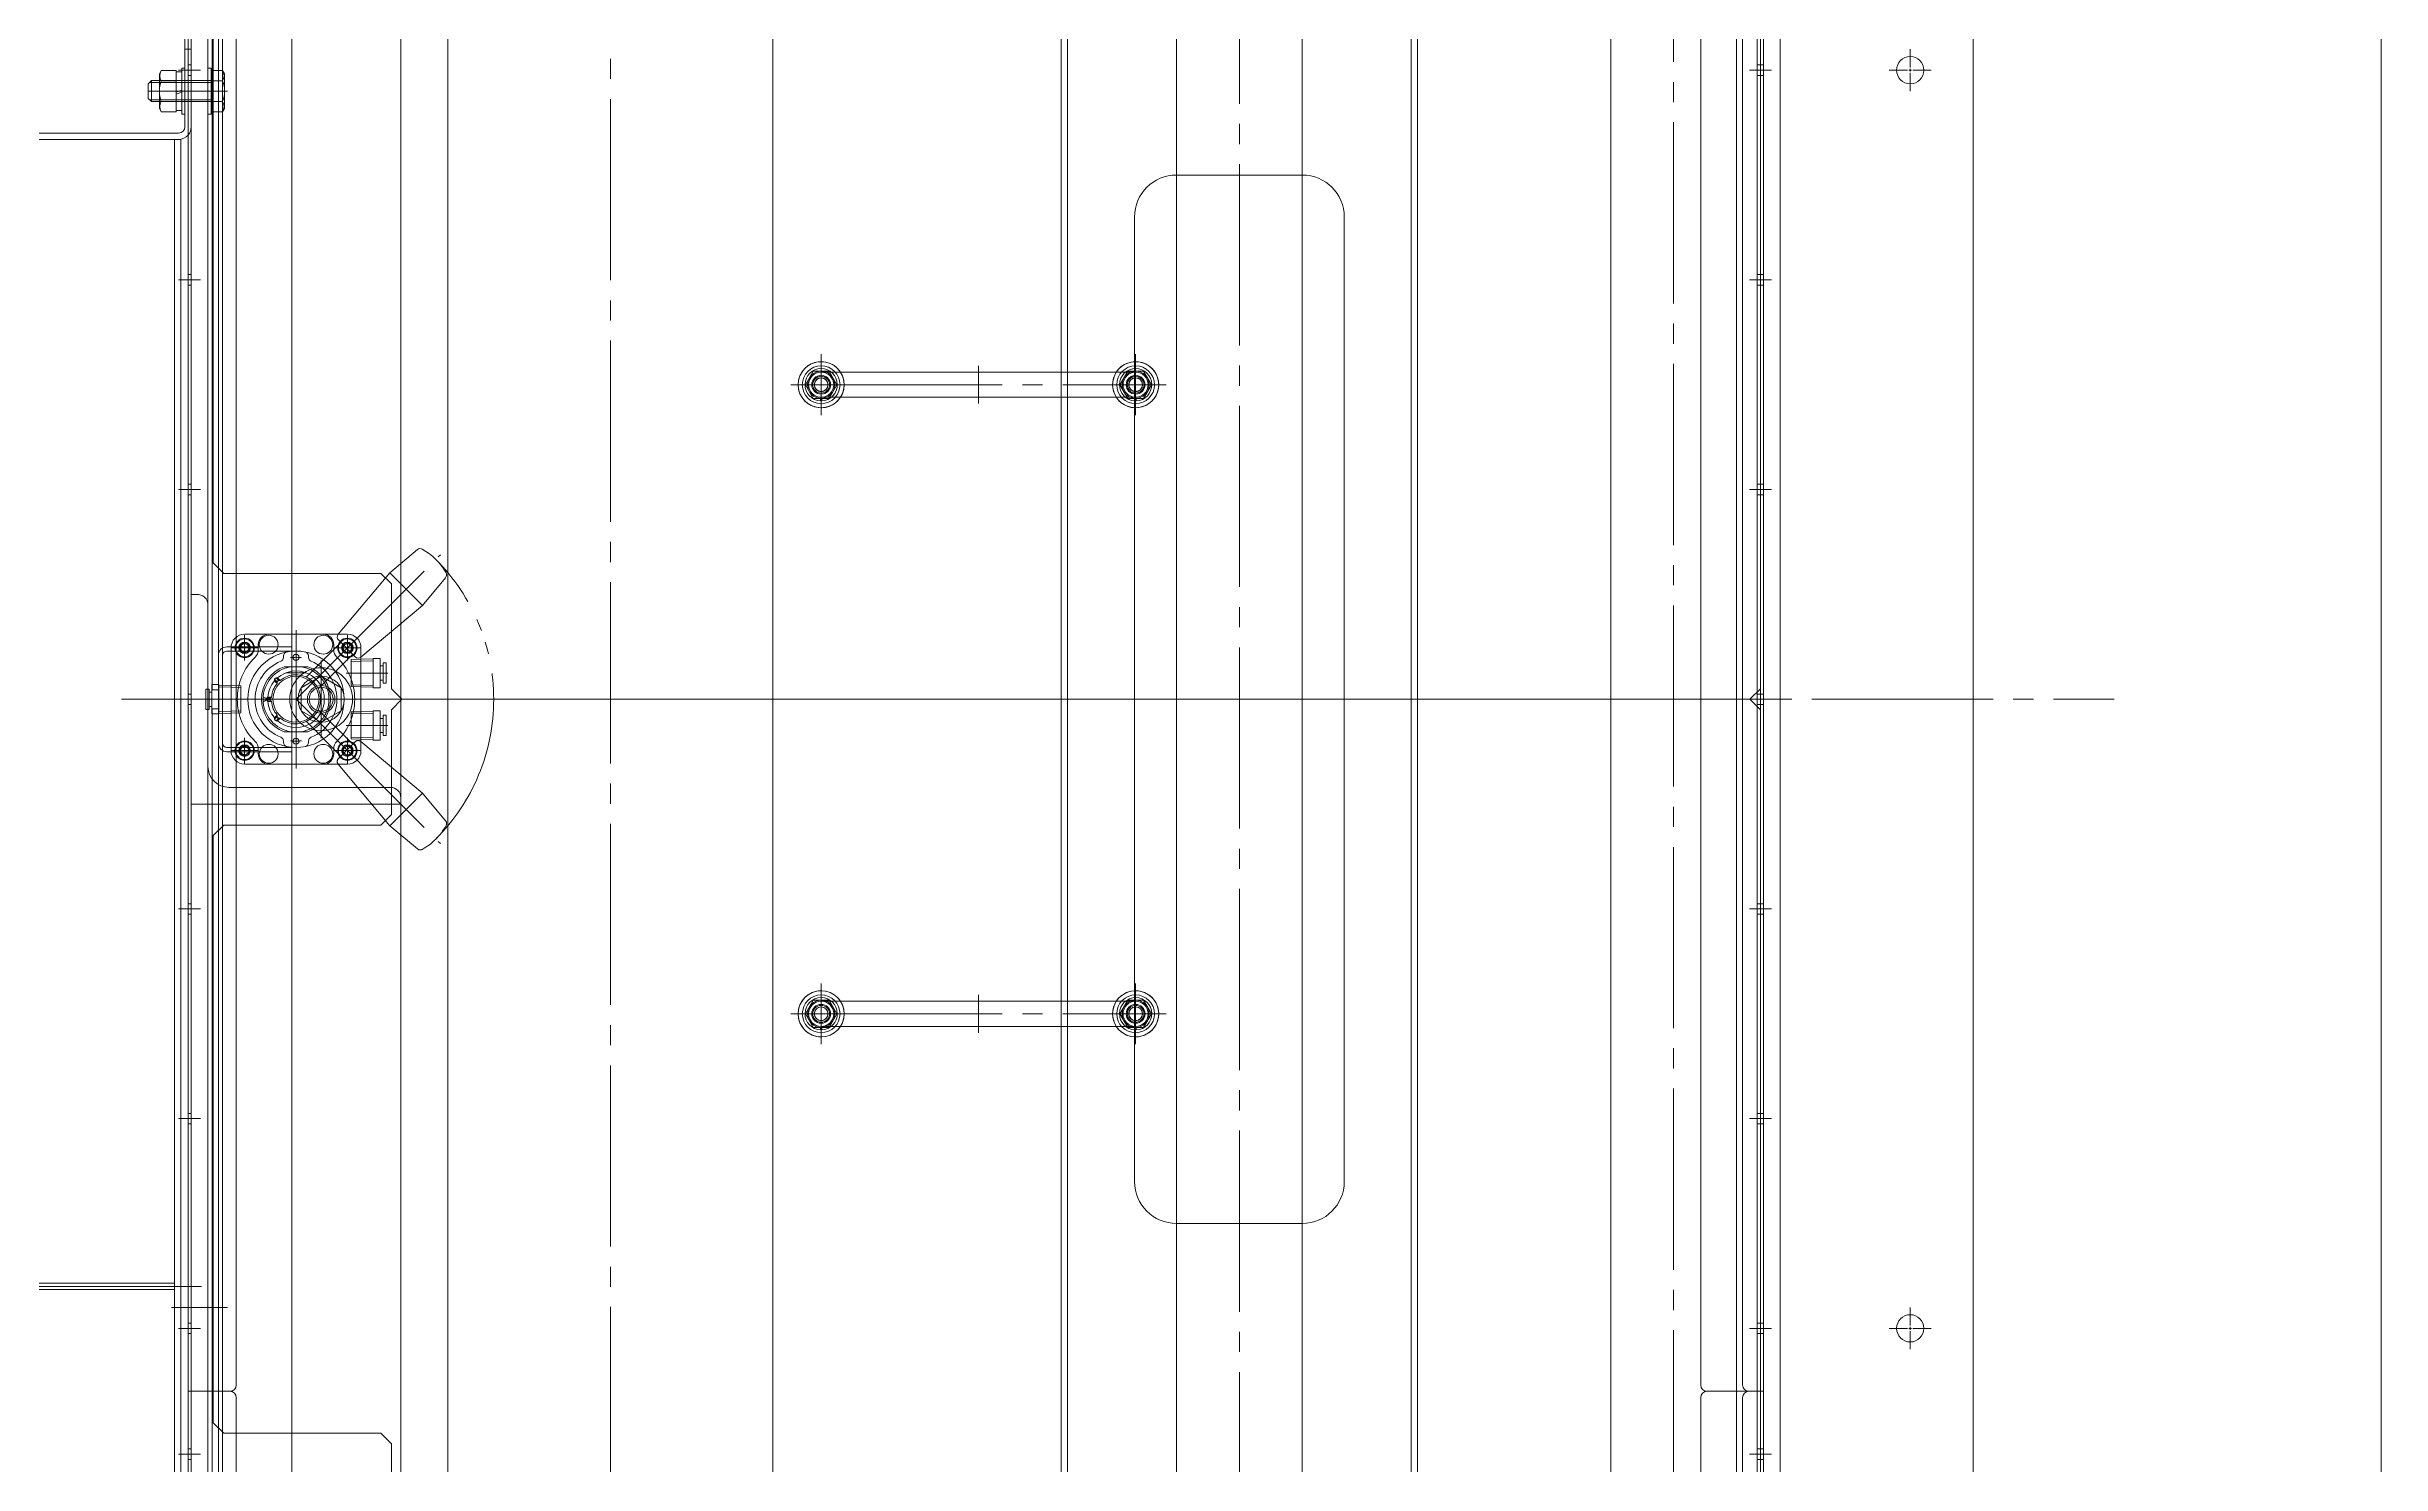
# Model space of a CAD drawing. Units: millimetres at full size. Extents: x -32787 to 32787, y -11878 to 14562.
# Drawn here: x -13207 to -12093, y 9609 to 10285 of the extents above; entities that cross this region are included whole.
import ezdxf
from ezdxf.enums import TextEntityAlignment as Align

# ---------------------------------------------------------------- set-up
doc = ezdxf.new("R2010")
doc.units = ezdxf.units.MM
doc.header["$LTSCALE"] = 9.6
doc.linetypes.add('CHAIN2', pattern=[12, 9, -1, 1, -1])
doc.linetypes.add('DOUBLE_CHAIN2', pattern=[12.8, 9, -1, 0.6, -0.6, 0.6, -1])
for name, color, linetype, lineweight in [('0-2_0', 2, 'Continuous', 9), ('0-3_05_CENTER', 2, 'CHAIN2', 9), ('0-4_04_HIDDEN', 7, 'Continuous', 9), ('0-5_10_DRAFT', 1, 'Continuous', 9), ('0-7_01_外形線', 134, 'Continuous', 9), ('0-8_04_中心線', 4, 'CHAIN2', 9), ('0-9_03_かくれ線', 5, 'Continuous', 9), ('0-A_06_PHANTOM', 2, 'DOUBLE_CHAIN2', 9), ('0-B_02_細線', 6, 'Continuous', 9), ('0-F_Defpoints', 134, 'Continuous', 9)]:
    doc.layers.add(name, color=color, linetype=linetype, lineweight=lineweight)
doc.styles.add('ＭＳ ゴシック', font='')
doc.styles.get('ＭＳ ゴシック').set_extended_font_data('MS Gothic')

# ---------------------------------------------------------------- blocks, each defined once
blk = doc.blocks.new('KQ2H06-02Sb_1_1_1')
at = {"layer": '0-2_0', "linetype": 'CHAIN2'}
blk.add_line((0, 12.835), (0, -4.7), dxfattribs=at)
at = {"layer": '0-2_0'}
for p, q in [((4.85, 10.5), (4.85, 12)), ((-7, 9.1), (-7, 5.8)), ((7, 9.1), (-7, 9.1)), ((7, 5.8), (-7, 5.8)), ((-6.76, 5.8), (-6.578, 0)), ((-5.722, 0), (-5.904, 5.8)), ((4.85, 10.5), (-4.85, 10.5)), ((-3.4, 10.5), (-3.4, 9.1)), ((3.4, 9.1), (3.4, 10.5)), ((5.722, 0), (5.904, 5.8)), ((6.579, 0), (6.76, 5.8)), ((7, 5.8), (7, 9.1))]:
    blk.add_line(p, q, dxfattribs=at)
blk.add_lwpolyline([(4.85, 12), (-4.85, 12), (-4.85, 10.5)], dxfattribs=at)
at = {"layer": '0-5_10_DRAFT'}
for p, q in [((-6.579, 0), (-6.432, -4.7)), ((-6.579, 0), (6.579, 0)), ((-5.576, -4.7), (-5.723, 0)), ((5.576, -4.7), (5.722, 0)), ((6.432, -4.7), (6.579, 0)), ((6.432, -4.7), (-6.432, -4.7))]:
    blk.add_line(p, q, dxfattribs=at)
blk = doc.blocks.new('VH202-02c_1_1_1')
at = {"layer": '0-2_0'}
for p, q in [((44.762, 60.319), (57.949, 71.384)), ((20.131, 30.964), (44.762, 60.319)), ((60.319, 44.762), (44.762, 60.319)), ((60.319, 44.762), (71.384, 57.95)), ((30.964, 20.131), (60.319, 44.762)), ((-31, 24.5), (-31, -24.5)), ((-24.5, 31), (24.5, 31)), ((-18, 26), (-18, 23.664)), ((4.974, 10.631), (21.428, 27.085)), ((18, 26), (18, 23.664)), ((20.249, 28.264), (28.264, 20.249)), ((31, 24.5), (31, -24.5)), ((-6, 20.615), (-6, 19.956)), ((-5.657, 15.5), (5.657, 15.5)), ((-4.799, 12.618), (4.799, 12.618)), ((6, 20.615), (6, 19.956)), ((10.631, 4.974), (27.085, 21.428)), ((-15.639, 1.235), (-13.997, 0.287)), ((-13.99, 0.5), (-13.458, 1)), ((-13.99, 0.5), (-12.227, 0.5)), ((-13.463, 1), (-11.694, 1)), ((-12.227, 0.5), (-11.694, 1)), ((-10.246, 9.539), (-8.999, 8.292)), ((-10.246, 9.539), (-10.223, 8.809)), ((-10.223, 8.809), (-8.977, 7.562)), ((-9.539, 10.246), (-8.292, 9)), ((-9.538, 10.246), (-8.808, 10.223)), ((-8.999, 8.292), (-8.977, 7.562)), ((-8.813, 10.227), (-7.562, 8.977)), ((-8.292, 8.999), (-7.561, 8.976)), ((-15.639, -1.235), (-13.997, -0.286)), ((-13.99, -0.5), (-12.227, -0.5)), ((-13.99, -0.5), (-13.457, -1)), ((-13.457, -1), (-11.694, -1)), ((-12.227, -0.5), (-11.694, -1)), ((-10.246, -9.538), (-8.999, -8.292)), ((-10.245, -9.539), (-10.222, -8.809)), ((-10.227, -8.812), (-8.976, -7.561)), ((-9.539, -10.245), (-8.292, -8.999)), ((-9.539, -10.246), (-8.809, -10.223)), ((-8.998, -8.292), (-8.976, -7.562)), ((-8.809, -10.223), (-7.562, -8.976)), ((-8.293, -8.999), (-7.562, -8.976)), ((-6, -20.615), (-6, -19.956)), ((-5.657, -15.5), (5.657, -15.5)), ((6, -20.615), (6, -19.956)), ((-24.5, -31), (24.5, -31)), ((-18, -23.664), (-18, -26)), ((18, -23.664), (18, -26))]:
    blk.add_line(p, q, dxfattribs=at)
for centre, radius in [((-24.5, 24.5), 2.75), ((0, 0), 23), ((-13, 26), 4.5), ((13, 26), 4.5), ((24.5, 24.5), 2.75), ((0, 20), 1.4), ((0, 0), 11), ((-24.5, -24.5), 2.75), ((-13, -26), 4.5), ((0, -20), 1.4), ((13, -26), 4.5), ((24.5, -24.5), 2.75)]:
    blk.add_circle(centre, radius, dxfattribs=at)
for centre, radius, start, end in [((59.235, 69.852), 2, 60.55214, 130.00007), ((45.469, 45.469), 30, 29.44778, 60.55219), ((69.852, 59.235), 2, 319.99994, 29.44756), ((-24.5, 24.5), 6.5, 89.99998, 180.00002), ((-23, 23.664), 5, 314.18442, 0.00002), ((-13, 26), 5, 89.99998, 179.99996), ((-4, 20.615), 2, 93.06248, 180.00013), ((4, 20.615), 2, 0, 79.01939), ((13, 26), 5, 0, 89.99998), ((23, 23.664), 5, 179.99996, 225.9155), ((21.663, 29.678), 2, 140.00001, 224.99991), ((24.5, 24.5), 6.5, 0, 89.99998), ((0, 0), 28, 134.18437, 225.81562), ((0, 0), 19.5, 111.84473, 180.00002), ((0, 0), 16.5, 110.04998, 249.95001), ((0, 0), 15.688, 98.87879, 261.12119), ((0, 0), 13.5, 0, 130.75146), ((0, 0), 11.737, 229.88774, 130.11177), ((-8, 19.956), 2, 291.84482, 0.00013), ((0, 0), 15.688, 0, 81.12123), ((0, 0), 16.5, 0, 69.95004), ((8, 19.956), 2, 179.99985, 248.1552), ((0, 0), 19.5, 0, 68.15534), ((0, 0), 28, 0, 45.83344), ((29.678, 21.663), 2, 224.99996, 309.99997), ((0, 0), 19.5, 179.99996, 248.15525), ((0, 0), 14.207, 178.36678, 181.6332), ((-1.763, 0), 12.237, 177.65819, 182.34179), ((0, 0), 13.5, 139.22374, 175.77579), ((0, 0), 12.237, 177.65819, 182.34179), ((0, 0), 11.737, 139.88725, 175.11223), ((-1.247, 1.247), 12.237, 132.65817, 137.34177), ((0, 0), 12.237, 132.65817, 137.34177), ((0, 0), 13.5, 229.2486, 0), ((0, 0), 15.688, 278.87877, 0), ((0, 0), 16.5, 290.04996, 0), ((0, 0), 19.5, 291.84477, 0), ((0, 0), 28, 314.16655, 0), ((0, 0), 13.5, 184.22377, 220.75151), ((0, 0), 11.737, 184.88783, 220.11243), ((-1.247, -1.247), 12.237, 222.65817, 227.34177), ((0, 0), 12.237, 222.65817, 227.34177), ((-23, -23.664), 5, 0, 45.81558), ((-8, -19.956), 2, 0, 68.15518), ((-4, -20.615), 2, 179.99985, 259.01941), ((4, -20.615), 2, 280.98061, 0.00013), ((8, -19.956), 2, 111.84479, 180.00013), ((23, -23.664), 5, 134.18442, 180.00002), ((-24.5, -24.5), 6.5, 180.00004, 270.00002), ((-13, -26), 5, 180.00004, 270.00002), ((13, -26), 5, 270.00002, 0.00002), ((24.5, -24.5), 6.5, 270.00002, 359.99998)]:
    blk.add_arc(centre, radius, start, end, dxfattribs=at)
at = {"layer": '0-3_05_CENTER'}
for p, q in [((0, 0), (68.854, 68.854)), ((-29.5, 24.5), (-19.5, 24.5)), ((-24.5, 19.5), (-24.5, 29.5)), ((0, 33.019), (0, -33.019)), ((29.5, 24.5), (19.5, 24.5)), ((24.5, 19.5), (24.5, 29.5)), ((23.855, 12.5), (33.388, 12.5)), ((33.019, 0), (-33.019, 0)), ((0, 0), (68.854, -68.854)), ((-24.5, -19.5), (-24.5, -29.5)), ((23.855, -12.5), (33.245, -12.5)), ((24.5, -19.5), (24.5, -29.5)), ((-29.5, -24.5), (-19.5, -24.5)), ((29.5, -24.5), (19.5, -24.5))]:
    blk.add_line(p, q, dxfattribs=at)
for start, end in [(82.44448, 97.33522), (262.66478, 277.55552)]:
    blk.add_arc((0, 0), 20, start, end, dxfattribs=at)
at = {"layer": '0-5_10_DRAFT'}
blk.add_line((12, 4.435), (12, -4.435), dxfattribs=at)
at = {"layer": '0-A_06_PHANTOM'}
for p, q in [((4.974, -10.631), (21.428, -27.085)), ((10.631, -4.974), (27.085, -21.428)), ((20.249, -28.264), (28.264, -20.249)), ((30.964, -20.131), (60.319, -44.762)), ((20.131, -30.964), (44.762, -60.319)), ((60.319, -44.762), (44.762, -60.319)), ((60.319, -44.762), (71.384, -57.95)), ((44.762, -60.319), (57.949, -71.384))]:
    blk.add_line(p, q, dxfattribs=at)
for centre, radius, start, end in [((0, 0), 94.304, 315, 45), ((29.678, -21.663), 2, 50.00003, 135.00004), ((21.663, -29.678), 2, 135.00009, 219.99999), ((45.469, -45.469), 30, 299.44781, 330.55222), ((69.852, -59.235), 2, 330.55244, 40.00006), ((59.235, -69.852), 2, 229.99993, 299.44786)]:
    blk.add_arc(centre, radius, start, end, dxfattribs=at)
at = {"layer": '0-2_0', "xscale": -1, "rotation": 270}
for p in [(31, 12.5), (31, -12.5)]:
    blk.add_blockref('KQ2H06-02Sb_1_1_1', p, dxfattribs=at)
at = {"layer": '0-2_0', "rotation": 90}
blk.add_blockref('KQ2H06-02Sb_1_1_1', (-31, 0), dxfattribs=at)
blk = doc.blocks.new('AN202-02b_1_1_1')
at = {"layer": '0-2_0'}
blk.add_circle((0, 0), 11, dxfattribs=at)
at = {"layer": '0-3_05_CENTER'}
for p, q in [((0, 14), (0, -14)), ((-14, 0), (14, 0))]:
    blk.add_line(p, q, dxfattribs=at)
at = {"layer": '0-4_04_HIDDEN', "color": 2}
for p, q in [((0, 10.97), (-9.5, 5.485)), ((-9.5, 5.485), (-9.5, -5.485)), ((9.5, 5.485), (0, 10.97)), ((9.5, -5.485), (9.5, 5.485)), ((-9.5, -5.485), (0, -10.97)), ((0, -10.969), (9.5, -5.485))]:
    blk.add_line(p, q, dxfattribs=at)
for radius in [6.579, 5.723]:
    blk.add_circle((0, 0), radius, dxfattribs=at)
blk = doc.blocks.new('A$C35AD7765_1_1_1')
at = {"layer": '0-2_0'}
for name, p in [('VH202-02c_1_1_1', (0, 0)), ('AN202-02b_1_1_1', (12, 0))]:
    blk.add_blockref(name, p, dxfattribs=at)
blk = doc.blocks.new('A$C5F0121D9_1_1_1')
at = {"layer": '0-2_0', "color": 134, "linetype": 'CHAIN2'}
for p, q in [((-6.075, 0), (6.075, 0)), ((0, -6.075), (0, 6.075))]:
    blk.add_line(p, q, dxfattribs=at)
at = {"layer": '0-2_0', "color": 134}
blk.add_lwpolyline([(1.155, -2), (-1.155, -2), (-2.309, 0), (-1.155, 2), (1.155, 2), (2.309, 0)], close=True, dxfattribs=at)
for radius in [4.6, 4.25]:
    blk.add_circle((0, 0), radius, dxfattribs=at)
at = {"layer": '0-5_10_DRAFT', "style": 'ＭＳ ゴシック', "width": 2}
blk.add_text('CS-M5', height=0.2199, dxfattribs=at).set_placement((-0.706, -0.449), align=Align.BOTTOM_LEFT)
blk = doc.blocks.new('A$C069753FC_1_1_1')
at = {"layer": '0-2_0', "rotation": 270}
blk.add_blockref('A$C35AD7765_1_1_1', (0, 12), dxfattribs=at)
at = {"layer": '0-2_0'}
for p in [(-24.5, 36.5), (24.5, 36.5), (-24.5, -12.5), (24.5, -12.5)]:
    blk.add_blockref('A$C5F0121D9_1_1_1', p, dxfattribs=at)
blk = doc.blocks.new('U4863')
at = {"layer": '0-8_04_中心線'}
for p, q in [((0, 3), (0, 18.5)), ((-62, 0), (-3, 0)), ((3, 0), (38, 0)), ((0, -18.5), (0, -3))]:
    blk.add_line(p, q, dxfattribs=at)
at = {"layer": '0-8_04_中心線', "linetype": 'Continuous'}
for p, q in [((-1.5, 0), (1.5, 0)), ((0, -1.5), (0, 1.5))]:
    blk.add_line(p, q, dxfattribs=at)
blk = doc.blocks.new('U4866')
at = {"layer": '0-8_04_中心線'}
for p, q in [((-10, 0), (-1.3, 0)), ((0, 1.3), (0, 10)), ((1.3, 0), (10, 0)), ((0, -10), (0, -1.3))]:
    blk.add_line(p, q, dxfattribs=at)
at = {"layer": '0-8_04_中心線', "linetype": 'Continuous'}
for p, q in [((-0.65, 0), (0.65, 0)), ((0, -0.65), (0, 0.65))]:
    blk.add_line(p, q, dxfattribs=at)
blk = doc.blocks.new('U4850')
at = {"layer": '0-8_04_中心線'}
for p, q in [((-10, 0), (-1.3, 0)), ((0, 1.3), (0, 10)), ((1.3, 0), (10, 0)), ((0, -10), (0, -1.3))]:
    blk.add_line(p, q, dxfattribs=at)
at = {"layer": '0-8_04_中心線', "linetype": 'Continuous'}
for p, q in [((-0.65, 0), (0.65, 0)), ((0, -0.65), (0, 0.65))]:
    blk.add_line(p, q, dxfattribs=at)
blk = doc.blocks.new('U5181')
at = {"layer": '0-8_04_中心線'}
for p, q in [((-8, 0), (-0.9, 0)), ((0, 0.9), (0, 8)), ((0.9, 0), (8, 0)), ((0, -8), (0, -0.9))]:
    blk.add_line(p, q, dxfattribs=at)
at = {"layer": '0-8_04_中心線', "linetype": 'Continuous'}
for p, q in [((-0.45, 0), (0.45, 0)), ((0, -0.45), (0, 0.45))]:
    blk.add_line(p, q, dxfattribs=at)
blk = doc.blocks.new('U5182')
at = {"layer": '0-8_04_中心線'}
for p, q in [((-8, 0), (-0.9, 0)), ((0, 0.9), (0, 8)), ((0.9, 0), (8, 0)), ((0, -8), (0, -0.9))]:
    blk.add_line(p, q, dxfattribs=at)
at = {"layer": '0-8_04_中心線', "linetype": 'Continuous'}
for p, q in [((-0.45, 0), (0.45, 0)), ((0, -0.45), (0, 0.45))]:
    blk.add_line(p, q, dxfattribs=at)
blk = doc.blocks.new('U5192')
at = {"layer": '0-8_04_中心線'}
for p, q in [((0, 2.2), (0, 14.5)), ((-14.5, 0), (-2.2, 0)), ((2.2, 0), (14.5, 0)), ((0, -14.5), (0, -2.2))]:
    blk.add_line(p, q, dxfattribs=at)
at = {"layer": '0-8_04_中心線', "linetype": 'Continuous'}
for p, q in [((-1.1, 0), (1.1, 0)), ((0, -1.1), (0, 1.1))]:
    blk.add_line(p, q, dxfattribs=at)
blk = doc.blocks.new('U5193')
at = {"layer": '0-8_04_中心線'}
for p, q in [((0, 2.2), (0, 14.5)), ((-14.5, 0), (-2.2, 0)), ((2.2, 0), (14.5, 0)), ((0, -14.5), (0, -2.2))]:
    blk.add_line(p, q, dxfattribs=at)
at = {"layer": '0-8_04_中心線', "linetype": 'Continuous'}
for p, q in [((-1.1, 0), (1.1, 0)), ((0, -1.1), (0, 1.1))]:
    blk.add_line(p, q, dxfattribs=at)
blk = doc.blocks.new('U5194')
at = {"layer": '0-8_04_中心線'}
for p, q in [((-9.5, 0), (-1.2, 0)), ((0, 1.2), (0, 9.5)), ((1.2, 0), (9.5, 0)), ((0, -9.5), (0, -1.2))]:
    blk.add_line(p, q, dxfattribs=at)
at = {"layer": '0-8_04_中心線', "linetype": 'Continuous'}
for p, q in [((-0.6, 0), (0.6, 0)), ((0, -0.6), (0, 0.6))]:
    blk.add_line(p, q, dxfattribs=at)
blk = doc.blocks.new('U5195')
at = {"layer": '0-8_04_中心線'}
for p, q in [((-9.5, 0), (-1.2, 0)), ((0, 1.2), (0, 9.5)), ((1.2, 0), (9.5, 0)), ((0, -9.5), (0, -1.2))]:
    blk.add_line(p, q, dxfattribs=at)
at = {"layer": '0-8_04_中心線', "linetype": 'Continuous'}
for p, q in [((-0.6, 0), (0.6, 0)), ((0, -0.6), (0, 0.6))]:
    blk.add_line(p, q, dxfattribs=at)
blk = doc.blocks.new('U5196')
at = {"layer": '0-8_04_中心線'}
for p, q in [((0, 2.2), (0, 14.5)), ((-14.5, 0), (-2.2, 0)), ((2.2, 0), (14.5, 0)), ((0, -14.5), (0, -2.2))]:
    blk.add_line(p, q, dxfattribs=at)
at = {"layer": '0-8_04_中心線', "linetype": 'Continuous'}
for p, q in [((-1.1, 0), (1.1, 0)), ((0, -1.1), (0, 1.1))]:
    blk.add_line(p, q, dxfattribs=at)
blk = doc.blocks.new('U5191')
at = {"layer": '0-8_04_中心線'}
for p, q in [((0, 2.2), (0, 14.5)), ((-14.5, 0), (-2.2, 0)), ((2.2, 0), (14.5, 0)), ((0, -14.5), (0, -2.2))]:
    blk.add_line(p, q, dxfattribs=at)
at = {"layer": '0-8_04_中心線', "linetype": 'Continuous'}
for p, q in [((-1.1, 0), (1.1, 0)), ((0, -1.1), (0, 1.1))]:
    blk.add_line(p, q, dxfattribs=at)
blk = doc.blocks.new('U5197')
at = {"layer": '0-8_04_中心線'}
for p, q in [((-8, 0), (-0.9, 0)), ((0, 0.9), (0, 8)), ((0.9, 0), (8, 0)), ((0, -8), (0, -0.9))]:
    blk.add_line(p, q, dxfattribs=at)
at = {"layer": '0-8_04_中心線', "linetype": 'Continuous'}
for p, q in [((-0.45, 0), (0.45, 0)), ((0, -0.45), (0, 0.45))]:
    blk.add_line(p, q, dxfattribs=at)
blk = doc.blocks.new('U5198')
at = {"layer": '0-8_04_中心線'}
for p, q in [((-8, 0), (-0.9, 0)), ((0, 0.9), (0, 8)), ((0.9, 0), (8, 0)), ((0, -8), (0, -0.9))]:
    blk.add_line(p, q, dxfattribs=at)
at = {"layer": '0-8_04_中心線', "linetype": 'Continuous'}
for p, q in [((-0.45, 0), (0.45, 0)), ((0, -0.45), (0, 0.45))]:
    blk.add_line(p, q, dxfattribs=at)
blk = doc.blocks.new('U5202')
at = {"layer": '0-8_04_中心線'}
for p, q in [((0, 2.2), (0, 14.5)), ((-14.5, 0), (-2.2, 0)), ((2.2, 0), (14.5, 0)), ((0, -14.5), (0, -2.2))]:
    blk.add_line(p, q, dxfattribs=at)
at = {"layer": '0-8_04_中心線', "linetype": 'Continuous'}
for p, q in [((-1.1, 0), (1.1, 0)), ((0, -1.1), (0, 1.1))]:
    blk.add_line(p, q, dxfattribs=at)
blk = doc.blocks.new('U5203')
at = {"layer": '0-8_04_中心線'}
for p, q in [((0, 2.2), (0, 14.5)), ((-14.5, 0), (-2.2, 0)), ((2.2, 0), (14.5, 0)), ((0, -14.5), (0, -2.2))]:
    blk.add_line(p, q, dxfattribs=at)
at = {"layer": '0-8_04_中心線', "linetype": 'Continuous'}
for p, q in [((-1.1, 0), (1.1, 0)), ((0, -1.1), (0, 1.1))]:
    blk.add_line(p, q, dxfattribs=at)
blk = doc.blocks.new('U5204')
at = {"layer": '0-8_04_中心線'}
for p, q in [((-9.5, 0), (-1.2, 0)), ((0, 1.2), (0, 9.5)), ((1.2, 0), (9.5, 0)), ((0, -9.5), (0, -1.2))]:
    blk.add_line(p, q, dxfattribs=at)
at = {"layer": '0-8_04_中心線', "linetype": 'Continuous'}
for p, q in [((-0.6, 0), (0.6, 0)), ((0, -0.6), (0, 0.6))]:
    blk.add_line(p, q, dxfattribs=at)
blk = doc.blocks.new('U5205')
at = {"layer": '0-8_04_中心線'}
for p, q in [((-9.5, 0), (-1.2, 0)), ((0, 1.2), (0, 9.5)), ((1.2, 0), (9.5, 0)), ((0, -9.5), (0, -1.2))]:
    blk.add_line(p, q, dxfattribs=at)
at = {"layer": '0-8_04_中心線', "linetype": 'Continuous'}
for p, q in [((-0.6, 0), (0.6, 0)), ((0, -0.6), (0, 0.6))]:
    blk.add_line(p, q, dxfattribs=at)
blk = doc.blocks.new('U5206')
at = {"layer": '0-8_04_中心線'}
for p, q in [((0, 2.2), (0, 14.5)), ((-14.5, 0), (-2.2, 0)), ((2.2, 0), (14.5, 0)), ((0, -14.5), (0, -2.2))]:
    blk.add_line(p, q, dxfattribs=at)
at = {"layer": '0-8_04_中心線', "linetype": 'Continuous'}
for p, q in [((-1.1, 0), (1.1, 0)), ((0, -1.1), (0, 1.1))]:
    blk.add_line(p, q, dxfattribs=at)
blk = doc.blocks.new('U5201')
at = {"layer": '0-8_04_中心線'}
for p, q in [((0, 2.2), (0, 14.5)), ((-14.5, 0), (-2.2, 0)), ((2.2, 0), (14.5, 0)), ((0, -14.5), (0, -2.2))]:
    blk.add_line(p, q, dxfattribs=at)
at = {"layer": '0-8_04_中心線', "linetype": 'Continuous'}
for p, q in [((-1.1, 0), (1.1, 0)), ((0, -1.1), (0, 1.1))]:
    blk.add_line(p, q, dxfattribs=at)

msp = doc.modelspace()

# ---------------------------------------------------------------- linework, layer by layer
at = {"layer": '0-2_0', "color": 134}
for p, q in [((-13139.419, 10284.284), (-13137.919, 10284.284)), ((-13143.919, 9974.284), (-12979.177, 9974.284))]:
    msp.add_line(p, q, dxfattribs=at)
at = {"layer": '0-7_01_外形線'}
for p, q in [((-12379.919, 8974.284), (-12379.919, 10974.284)), ((-13139.419, 9644.284), (-13139.419, 10304.284)), ((-13116.419, 9647.284), (-13116.419, 10301.284)), ((-12397.894, 9647.284), (-12397.894, 10301.284)), ((-12387.919, 9644.284), (-12387.919, 10304.284)), ((-13156.919, 10269.284), (-13158.419, 10267.784)), ((-13158.419, 10260.784), (-13158.419, 10267.784)), ((-13156.919, 10259.284), (-13156.919, 10269.284)), ((-13153.069, 10269.284), (-13156.919, 10269.284)), ((-13152.165, 10274.099), (-13153.069, 10272.534)), ((-13153.069, 10272.534), (-13153.069, 10256.034)), ((-13145.069, 10274.099), (-13152.165, 10274.099)), ((-13145.069, 10269.191), (-13152.165, 10269.191)), ((-13145.069, 10274.099), (-13145.069, 10254.469)), ((-13145.069, 10273.484), (-13145.069, 10263.874)), ((-13142.419, 10273.484), (-13145.069, 10273.484)), ((-13142.419, 10273.484), (-13142.419, 10264.784)), ((-13156.919, 10259.284), (-13158.419, 10260.784)), ((-13153.069, 10259.284), (-13156.919, 10259.284)), ((-13145.069, 10259.376), (-13152.165, 10259.376)), ((-13142.419, 10264.784), (-13145.069, 10263.874)), ((-13142.419, 10263.784), (-13145.069, 10262.874)), ((-13145.069, 10262.874), (-13145.069, 10255.084)), ((-13142.419, 10263.784), (-13142.419, 10255.084)), ((-13152.165, 10254.469), (-13153.069, 10256.034)), ((-13145.069, 10254.469), (-13152.165, 10254.469)), ((-13145.069, 10255.084), (-13142.419, 10255.084)), ((-13732.919, 10241.284), (-13142.919, 10241.284)), ((-13143.919, 10244.284), (-13731.919, 10244.284)), ((-13142.919, 10241.284), (-13142.919, 9147.284)), ((-12837.419, 10130.284), (-12687.419, 10130.284)), ((-12837.419, 10118.284), (-12687.419, 10118.284)), ((-12837.419, 9830.284), (-12687.419, 9830.284)), ((-12837.419, 9818.284), (-12687.419, 9818.284)), ((-13139.419, 8984.284), (-13139.419, 9644.284)), ((-13119.419, 9644.284), (-13139.419, 9644.284)), ((-13119.419, 9644.284), (-13139.419, 9644.284)), ((-12394.894, 9644.284), (-12387.919, 9644.284)), ((-12394.894, 9644.284), (-12387.919, 9644.284)), ((-12387.919, 8984.284), (-12387.919, 9644.284)), ((-13116.419, 8987.284), (-13116.419, 9641.284)), ((-12397.894, 8987.284), (-12397.894, 9641.284))]:
    msp.add_line(p, q, dxfattribs=at)
for points in [[(-13137.919, 10992.284), (-13140.919, 10992.284), (-13140.919, 10284.284), (-13139.419, 10284.284)], [(-13139.419, 10284.284), (-13140.919, 10284.284), (-13140.919, 10247.284)], [(-13116.419, 10034.284), (-13047.419, 10034.284), (-13042.419, 10029.284), (-13042.419, 9979.284), (-13037.419, 9974.284), (-12397.894, 9974.284)], [(-13116.419, 9914.284), (-13047.419, 9914.284), (-13042.419, 9919.284), (-13042.419, 9969.284), (-13037.419, 9974.284), (-12397.894, 9974.284)], [(-13116.419, 9624.284), (-13047.419, 9624.284), (-13042.419, 9619.284), (-13042.419, 9529.284), (-13047.419, 9524.284), (-13116.419, 9524.284)]]:
    msp.add_lwpolyline(points, dxfattribs=at)
for points in [[(-12387.919, 10974.284), (-12287.919, 10974.284), (-12287.919, 8974.284), (-12387.919, 8974.284)], [(-13140.919, 10253.284), (-13140.919, 10275.284), (-13142.419, 10275.284), (-13142.419, 10253.284)]]:
    msp.add_lwpolyline(points, close=True, dxfattribs=at)
for centre in [(-12317.919, 10274.284), (-12317.919, 9674.284)]:
    msp.add_circle(centre, 6.5, dxfattribs=at)
for centre, radius, start, end in [((-13139.29, 10264.284), 13.779, 159.136, 200.864), ((-13147.915, 10271.645), 4.907, 150.00001, 209.99999), ((-13147.915, 10256.922), 4.907, 150.00001, 209.99999), ((-13143.919, 10247.284), 3, 270, 0), ((-13143.919, 10247.284), 6, 270, 318.59038), ((-12837.419, 10124.284), 11, 33.05573, 326.94427), ((-12687.419, 10124.284), 11, 213.05573, 146.94427), ((-12837.419, 10124.284), 6, 90, 270), ((-12687.419, 10124.284), 6, 270, 90), ((-12837.419, 9824.284), 11, 33.05573, 326.94427), ((-12687.419, 9824.284), 11, 213.05573, 146.94427), ((-12837.419, 9824.284), 6, 90, 270), ((-12687.419, 9824.284), 6, 270, 90), ((-13119.419, 9647.284), 3, 270, 0), ((-13119.419, 9641.284), 3, 0, 90), ((-12394.894, 9647.284), 3, 180, 270), ((-12394.894, 9641.284), 3, 90, 180)]:
    msp.add_arc(centre, radius, start, end, dxfattribs=at)
at = {"layer": '0-8_04_中心線'}
for p, q in [((-12937.919, 11066.893), (-12937.919, 8741.932)), ((-12430.819, 11055.822), (-12430.819, 8892.745)), ((-12637.919, 11035.822), (-12637.919, 8912.745)), ((-12637.919, 11035.822), (-12637.919, 8912.745)), ((-12637.919, 11035.822), (-12637.919, 8912.745)), ((-13143.919, 10274.284), (-13133.419, 10274.284)), ((-12394.669, 10274.284), (-12384.169, 10274.284)), ((-13122.019, 10264.284), (-13158.419, 10264.284)), ((-13153.069, 10264.284), (-13145.069, 10264.284)), ((-13149.154, 10264.284), (-13129.756, 10264.284)), ((-13147.296, 10264.284), (-13120.64, 10264.284)), ((-13145.069, 10264.284), (-13142.419, 10264.284)), ((-13142.419, 10264.284), (-13140.919, 10264.284)), ((-13143.919, 10174.284), (-13133.419, 10174.284)), ((-12394.669, 10174.284), (-12384.169, 10174.284)), ((-12837.419, 10124.284), (-12687.419, 10124.284)), ((-12837.419, 10124.284), (-12687.419, 10124.284)), ((-12762.419, 10133.284), (-12762.419, 10115.284)), ((-13143.919, 10074.284), (-13133.419, 10074.284)), ((-12394.669, 10074.284), (-12384.169, 10074.284)), ((-13171.197, 9974.284), (-12220.696, 9974.284)), ((-13168.669, 9974.284), (-13046.169, 9974.284)), ((-13144.419, 9974.284), (-13111.419, 9974.284)), ((-13143.919, 9974.284), (-13133.419, 9974.284)), ((-12683.6, 9974.284), (-12592.238, 9974.284)), ((-12376.38, 9974.284), (-12485.258, 9974.284)), ((-12422.894, 9974.284), (-12382.919, 9974.284)), ((-12394.669, 9974.284), (-12384.169, 9974.284)), ((-13143.919, 9874.284), (-13133.419, 9874.284)), ((-12394.669, 9874.284), (-12384.169, 9874.284)), ((-12762.419, 9833.284), (-12762.419, 9815.284)), ((-12837.419, 9824.284), (-12687.419, 9824.284)), ((-12837.419, 9824.284), (-12687.419, 9824.284)), ((-13143.919, 9774.284), (-13133.419, 9774.284)), ((-12394.669, 9774.284), (-12384.169, 9774.284)), ((-13132.991, 9694.284), (-13732.919, 9694.284)), ((-13147.296, 9684.284), (-13120.64, 9684.284)), ((-13143.919, 9674.284), (-13133.419, 9674.284)), ((-12394.669, 9674.284), (-12384.169, 9674.284)), ((-13143.919, 9614.284), (-13133.419, 9614.284)), ((-12394.669, 9614.284), (-12384.169, 9614.284))]:
    msp.add_line(p, q, dxfattribs=at)
at = {"layer": '0-9_03_かくれ線'}
for p, q in [((-13129.919, 8974.284), (-13129.919, 10974.284)), ((-13122.919, 8978.284), (-13122.919, 10970.284)), ((-13037.919, 10971.284), (-13037.919, 8977.284)), ((-12722.919, 10971.284), (-12722.919, 8977.284)), ((-12719.919, 10971.284), (-12719.919, 8977.284)), ((-12555.919, 10971.284), (-12555.919, 8977.284)), ((-12552.919, 10971.284), (-12552.919, 8977.284)), ((-13137.919, 8984.284), (-13137.919, 10964.284)), ((-13015.419, 9024.284), (-13015.419, 10924.284)), ((-12860.419, 10924.284), (-12860.419, 9024.284)), ((-12460.819, 9024.284), (-12460.819, 10924.284)), ((-12400.819, 9024.284), (-12400.819, 10924.284)), ((-12667.919, 10399.284), (-12667.919, 10224.284)), ((-12607.919, 10399.284), (-12607.919, 10224.284)), ((-13137.919, 9644.284), (-13137.919, 10304.284)), ((-12417.894, 9647.284), (-12417.894, 10301.284)), ((-12390.894, 9644.284), (-12390.894, 10304.284)), ((-12389.394, 9644.284), (-12389.394, 10304.284)), ((-13139.419, 10284.284), (-13137.919, 10284.284)), ((-13137.919, 10247.284), (-13137.919, 10284.284)), ((-13128.419, 10269.284), (-13153.069, 10269.284)), ((-13128.419, 10268.384), (-13153.069, 10268.384)), ((-13139.419, 10276.784), (-13137.919, 10276.784)), ((-13139.419, 10271.784), (-13137.919, 10271.784)), ((-13128.419, 10274.099), (-13122.922, 10274.099)), ((-13128.419, 10274.099), (-13128.419, 10254.469)), ((-13128.419, 10269.191), (-13122.922, 10269.191)), ((-13122.922, 10274.099), (-13122.019, 10272.534)), ((-13122.019, 10256.034), (-13122.019, 10272.534)), ((-12390.919, 10276.784), (-12387.919, 10276.784)), ((-12390.919, 10271.784), (-12387.919, 10271.784)), ((-13128.419, 10260.184), (-13153.069, 10260.184)), ((-13128.419, 10259.284), (-13153.069, 10259.284)), ((-13128.419, 10259.376), (-13122.922, 10259.376)), ((-13128.419, 10254.469), (-13122.922, 10254.469)), ((-13122.922, 10254.469), (-13122.019, 10256.034)), ((-13145.919, 10241.284), (-13145.919, 9147.284)), ((-12607.919, 10224.284), (-12667.919, 10224.284)), ((-12667.919, 10224.284), (-12667.919, 9724.284)), ((-12607.919, 10224.284), (-12607.919, 9724.284)), ((-12687.919, 10204.284), (-12687.919, 9744.284)), ((-12587.919, 9744.284), (-12587.919, 10204.284)), ((-13139.419, 10176.784), (-13137.919, 10176.784)), ((-13139.419, 10171.784), (-13137.919, 10171.784)), ((-12390.919, 10176.784), (-12387.919, 10176.784)), ((-12390.919, 10171.784), (-12387.919, 10171.784)), ((-12837.719, 10117.784), (-12837.719, 10116.59)), ((-12837.119, 10117.784), (-12837.119, 10116.59)), ((-12687.719, 10117.784), (-12687.719, 10116.59)), ((-12687.119, 10117.784), (-12687.119, 10116.59)), ((-13139.419, 10076.784), (-13137.919, 10076.784)), ((-13139.419, 10071.784), (-13137.919, 10071.784)), ((-12390.919, 10076.784), (-12387.919, 10076.784)), ((-12390.919, 10071.784), (-12387.919, 10071.784)), ((-13137.919, 10024.284), (-13134.919, 10024.284)), ((-13129.919, 10019.284), (-13129.919, 9942.284)), ((-13124.919, 9953.284), (-13124.919, 9995.284)), ((-13122.919, 9995.284), (-13122.919, 9953.284)), ((-13139.419, 9976.784), (-13137.919, 9976.784)), ((-13139.419, 9971.784), (-13137.919, 9971.784)), ((-12390.919, 9976.784), (-12387.919, 9976.784)), ((-12390.919, 9971.784), (-12387.919, 9971.784)), ((-13089.919, 9949.284), (-13120.919, 9949.284)), ((-13042.919, 9932.284), (-13119.919, 9932.284)), ((-13139.419, 9876.784), (-13137.919, 9876.784)), ((-13139.419, 9871.784), (-13137.919, 9871.784)), ((-12390.919, 9876.784), (-12387.919, 9876.784)), ((-12390.919, 9871.784), (-12387.919, 9871.784)), ((-12837.719, 9817.784), (-12837.719, 9816.59)), ((-12837.119, 9817.784), (-12837.119, 9816.59)), ((-12687.719, 9817.784), (-12687.719, 9816.59)), ((-12687.119, 9817.784), (-12687.119, 9816.59)), ((-13139.419, 9776.784), (-13137.919, 9776.784)), ((-13139.419, 9771.784), (-13137.919, 9771.784)), ((-12390.919, 9776.784), (-12387.919, 9776.784)), ((-12390.919, 9771.784), (-12387.919, 9771.784)), ((-12667.919, 9724.284), (-12607.919, 9724.284)), ((-12667.919, 9724.284), (-12667.919, 9549.284)), ((-12607.919, 9724.284), (-12607.919, 9549.284)), ((-13731.919, 9695.784), (-13145.919, 9695.784)), ((-13145.919, 9692.784), (-13731.919, 9692.784)), ((-13139.419, 9676.784), (-13137.919, 9676.784)), ((-13139.419, 9671.784), (-13137.919, 9671.784)), ((-12390.919, 9676.784), (-12387.919, 9676.784)), ((-12390.919, 9671.784), (-12387.919, 9671.784)), ((-13137.919, 8984.284), (-13137.919, 9644.284)), ((-12414.894, 9644.284), (-12387.919, 9644.284)), ((-12414.894, 9644.284), (-12387.919, 9644.284)), ((-12390.894, 8984.284), (-12390.894, 9644.284)), ((-12389.394, 8984.284), (-12389.394, 9644.284)), ((-12417.894, 8987.284), (-12417.894, 9641.284)), ((-13139.419, 9616.784), (-13137.919, 9616.784)), ((-13139.419, 9611.784), (-13137.919, 9611.784)), ((-12390.919, 9616.784), (-12387.919, 9616.784)), ((-12390.919, 9611.784), (-12387.919, 9611.784))]:
    msp.add_line(p, q, dxfattribs=at)
for points in [[(-13089.919, 10970.284), (-13124.919, 10970.284), (-13124.919, 8978.284), (-13089.919, 8978.284)], [(-13124.919, 9978.783), (-13124.919, 10968.783), (-13127.919, 10968.784), (-13127.919, 9978.784)], [(-13128.419, 10253.284), (-13128.419, 10275.284), (-13129.919, 10275.284), (-13129.919, 10253.284)], [(-12841.172, 10130.784), (-12844.924, 10124.284), (-12841.172, 10117.784), (-12833.666, 10117.784), (-12829.913, 10124.284), (-12833.666, 10130.784)], [(-12691.172, 10130.784), (-12694.924, 10124.284), (-12691.172, 10117.784), (-12683.666, 10117.784), (-12679.913, 10124.284), (-12683.666, 10130.784)], [(-13124.919, 9969.784), (-13124.919, 8979.784), (-13127.919, 8979.784), (-13127.919, 9969.784)], [(-12841.172, 9830.784), (-12844.924, 9824.284), (-12841.172, 9817.784), (-12833.666, 9817.784), (-12829.913, 9824.284), (-12833.666, 9830.784)], [(-12691.172, 9830.784), (-12694.924, 9824.284), (-12691.172, 9817.784), (-12683.666, 9817.784), (-12679.913, 9824.284), (-12683.666, 9830.784)]]:
    msp.add_lwpolyline(points, close=True, dxfattribs=at)
for points in [[(-13137.919, 10964.284), (-13137.919, 10284.284), (-13139.419, 10284.284)], [(-13116.419, 10034.284), (-13122.419, 10034.284), (-13127.419, 10039.284), (-13127.419, 10964.284)], [(-12397.894, 9974.284), (-12394.419, 9974.284), (-12389.419, 9979.284), (-12389.419, 10964.284)], [(-13120.919, 9999.284), (-13089.919, 9999.284), (-13089.919, 9997.284), (-13120.919, 9997.284)], [(-12397.894, 9974.284), (-12394.419, 9974.284), (-12389.419, 9969.284), (-12389.419, 8984.284)], [(-13120.919, 9951.284), (-13089.919, 9951.284), (-13089.919, 9949.284)], [(-13037.919, 9927.284), (-13037.919, 9924.284), (-13137.919, 9924.284)], [(-13116.419, 9914.284), (-13122.419, 9914.284), (-13127.419, 9909.284), (-13127.419, 9629.284), (-13122.419, 9624.284), (-13116.419, 9624.284)]]:
    msp.add_lwpolyline(points, dxfattribs=at)
for centre, radius in [((-12837.419, 10124.284), 11), ((-12687.419, 10124.284), 11), ((-12837.419, 10124.284), 9), ((-12837.419, 10124.284), 6.5), ((-12837.419, 10124.284), 4.5), ((-12837.419, 10124.284), 4), ((-12837.419, 10124.284), 4), ((-12837.419, 10124.284), 3.324), ((-12837.419, 10124.284), 3.25), ((-12687.419, 10124.284), 9), ((-12687.419, 10124.284), 6.5), ((-12687.419, 10124.284), 4.5), ((-12687.419, 10124.284), 4), ((-12687.419, 10124.284), 4), ((-12687.419, 10124.284), 3.324), ((-12687.419, 10124.284), 3.25), ((-13112.419, 9998.784), 2.5), ((-13112.419, 9998.784), 2), ((-13063.419, 9998.784), 2.5), ((-13063.419, 9998.784), 2), ((-13075.919, 9974.284), 15), ((-13112.419, 9949.784), 2.5), ((-13112.419, 9949.784), 2), ((-13063.419, 9949.784), 2.5), ((-13063.419, 9949.784), 2), ((-12837.419, 9824.284), 11), ((-12837.419, 9824.284), 9), ((-12687.419, 9824.284), 11), ((-12687.419, 9824.284), 9), ((-12837.419, 9824.284), 6.5), ((-12837.419, 9824.284), 4.5), ((-12837.419, 9824.284), 4), ((-12837.419, 9824.284), 4), ((-12837.419, 9824.284), 3.324), ((-12837.419, 9824.284), 3.25), ((-12687.419, 9824.284), 6.5), ((-12687.419, 9824.284), 4.5), ((-12687.419, 9824.284), 4), ((-12687.419, 9824.284), 4), ((-12687.419, 9824.284), 3.324), ((-12687.419, 9824.284), 3.25)]:
    msp.add_circle(centre, radius, dxfattribs=at)
for centre, radius, start, end in [((-13127.172, 10271.645), 4.907, 330.00001, 29.99999), ((-13135.798, 10264.284), 13.779, 339.136, 20.864), ((-13127.172, 10256.922), 4.907, 330.00001, 29.99999), ((-13143.919, 10247.284), 6, 318.59038, 0), ((-12667.919, 10204.284), 20, 90, 180), ((-12607.919, 10204.284), 20, 0, 90), ((-12837.419, 10124.284), 7.7, 272.23287, 267.76713), ((-12837.419, 10124.284), 6, 270, 90), ((-12837.419, 10124.284), 11, 326.94427, 33.05573), ((-12687.419, 10124.284), 11, 146.94427, 213.05573), ((-12687.419, 10124.284), 7.7, 272.23287, 267.76713), ((-12687.419, 10124.284), 6, 90, 270), ((-13134.919, 10019.284), 5, 0, 94.03841), ((-13120.919, 9995.284), 4, 90, 180), ((-13120.919, 9995.284), 2, 90, 180), ((-13120.919, 9953.284), 4, 180, 270), ((-13120.919, 9953.284), 2, 180, 270), ((-13119.919, 9942.284), 10, 180, 270), ((-13042.919, 9927.284), 5, 360, 90), ((-12837.419, 9824.284), 7.7, 272.23287, 267.76713), ((-12837.419, 9824.284), 6, 270, 90), ((-12837.419, 9824.284), 11, 326.94427, 33.05573), ((-12687.419, 9824.284), 11, 146.94427, 213.05573), ((-12687.419, 9824.284), 7.7, 272.23287, 267.76713), ((-12687.419, 9824.284), 6, 90, 270), ((-12667.919, 9744.284), 20, 180, 270), ((-12607.919, 9744.284), 20, 270, 0), ((-12414.894, 9647.284), 3, 180, 270), ((-12414.894, 9641.284), 3, 90, 180)]:
    msp.add_arc(centre, radius, start, end, dxfattribs=at)
at = {"layer": '0-A_06_PHANTOM', "color": 5}
msp.add_lwpolyline([(-13015.419, 9024.284), (-13015.419, 10924.284), (-12400.819, 10924.284), (-12400.819, 9024.284)], close=True, dxfattribs=at)
at = {"layer": '0-B_02_細線'}
for p, q in [((-13153.069, 10268.384), (-13157.819, 10268.384)), ((-13153.069, 10260.184), (-13157.819, 10260.184))]:
    msp.add_line(p, q, dxfattribs=at)
at = {"layer": '0-F_Defpoints'}
msp.add_lwpolyline([(-13935.445, 11145.374), (-12093.235, 11145.374), (-12093.235, 8694.858), (-13935.445, 8694.858)], close=True, dxfattribs=at)

# ---------------------------------------------------------------- block references
at = {"layer": '0-2_0', "rotation": 90}
msp.add_blockref('A$C069753FC_1_1_1', (-13075.919, 9974.284), dxfattribs=at)
msp.add_blockref('A$C069753FC_1_1_1', (-13075.919, 9974.284), dxfattribs=at)
at = {"layer": '0-8_04_中心線'}
for name, p in [('U4866', (-12317.919, 10274.284)), ('U5193', (-12837.419, 10124.284)), ('U5191', (-12837.419, 10124.284)), ('U5192', (-12687.419, 10124.284)), ('U5196', (-12687.419, 10124.284)), ('U5195', (-12837.419, 10124.284)), ('U5194', (-12687.419, 10124.284)), ('U4863', (-13075.919, 9974.284)), ('U5203', (-12837.419, 9824.284)), ('U5201', (-12837.419, 9824.284)), ('U5205', (-12837.419, 9824.284)), ('U5202', (-12687.419, 9824.284)), ('U5206', (-12687.419, 9824.284)), ('U5204', (-12687.419, 9824.284)), ('U4850', (-12317.919, 9674.284))]:
    msp.add_blockref(name, p, dxfattribs=at)
at = {"layer": '0-8_04_中心線', "rotation": 180}
for name, p in [('U5181', (-12837.419, 10124.284)), ('U5182', (-12687.419, 10124.284)), ('U5197', (-12837.419, 9824.284)), ('U5198', (-12687.419, 9824.284))]:
    msp.add_blockref(name, p, dxfattribs=at)

doc.saveas('drawing.dxf')
